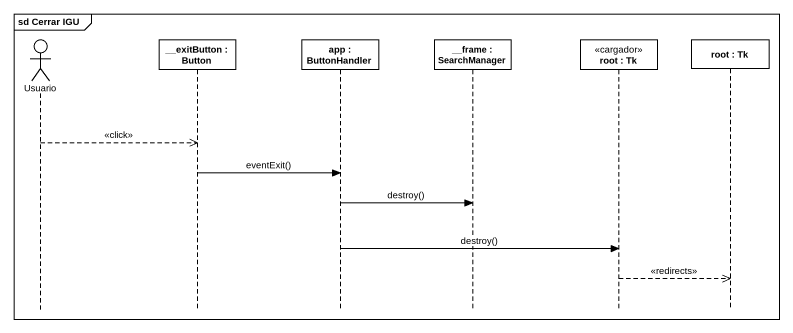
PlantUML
@startuml
mainframe sd Cerrar IGU
hide footbox
actor Usuario
participant "__exitButton : Button" as exitButton
participant "app : ButtonHandler" as app
participant "__frame : SearchManager" as frame_
participant "root : Tk" as root <<cargador>>
participant "root : Tk" as root_2

Usuario -->> exitButton : <<click>>
exitButton -> app : eventExit()
app -> frame_ : destroy()
app -> root : destroy()
root -->> root_2 : <<redirects>>
@enduml
